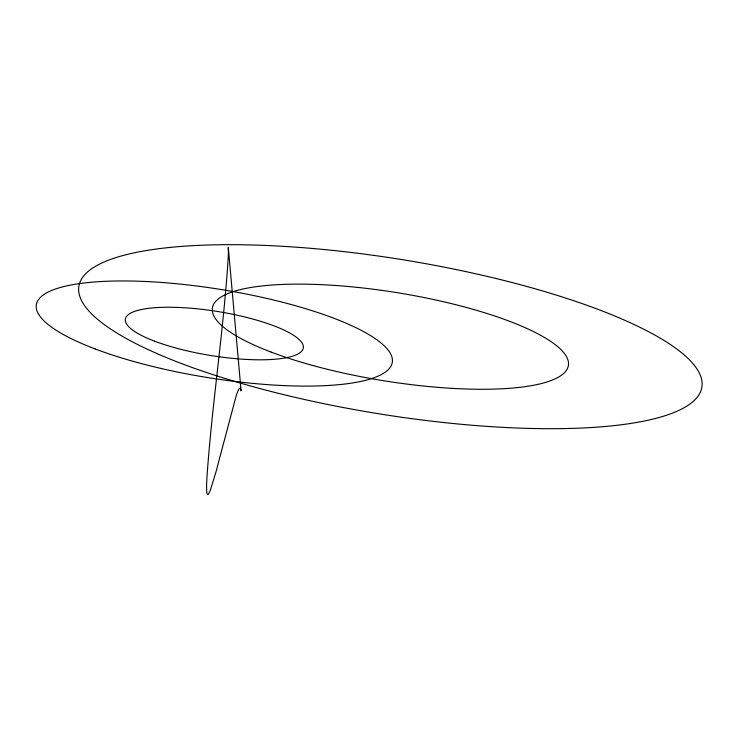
<?xml version="1.0" encoding="UTF-8"?>
<svg xmlns="http://www.w3.org/2000/svg" width="739" height="739" viewBox="0 0 739 739"><rect width="100%" height="100%" fill="white"/><g stroke="black" fill="none" stroke-linecap="round" stroke-linejoin="round"><path stroke-width="1.11" d="M228.379 254.927C223.825 329.631 212.001 403.697 206.874 478.364A94.176 5.727 -81.7 0 0 208.296 494.308L210.227 490.641L215.853 472.341L236.378 395.051L238.642 389.361L240.221 387.827L241.071 390.82L228.286 247.279L228.379 254.927M154.691 341.215A90.158 22.272 9.2 0 0 301.438 351.45A90.158 22.272 9.2 0 0 186.828 307.914A90.158 22.272 9.2 0 0 154.691 341.215M95.054 348.91A180.325 44.543 9.2 0 0 388.548 369.371A180.325 44.543 9.2 0 0 159.338 282.298A180.325 44.543 9.2 0 0 95.054 348.91M271.121 352.078A180.325 44.543 9.2 0 0 564.614 372.539A180.325 44.543 9.2 0 0 335.404 285.466A180.325 44.543 9.2 0 0 271.121 352.078M181.674 363.616A315.562 77.946 9.2 0 0 695.288 399.429A315.562 77.946 9.2 0 0 294.168 247.038A315.562 77.946 9.2 0 0 181.674 363.616"/></g></svg>
